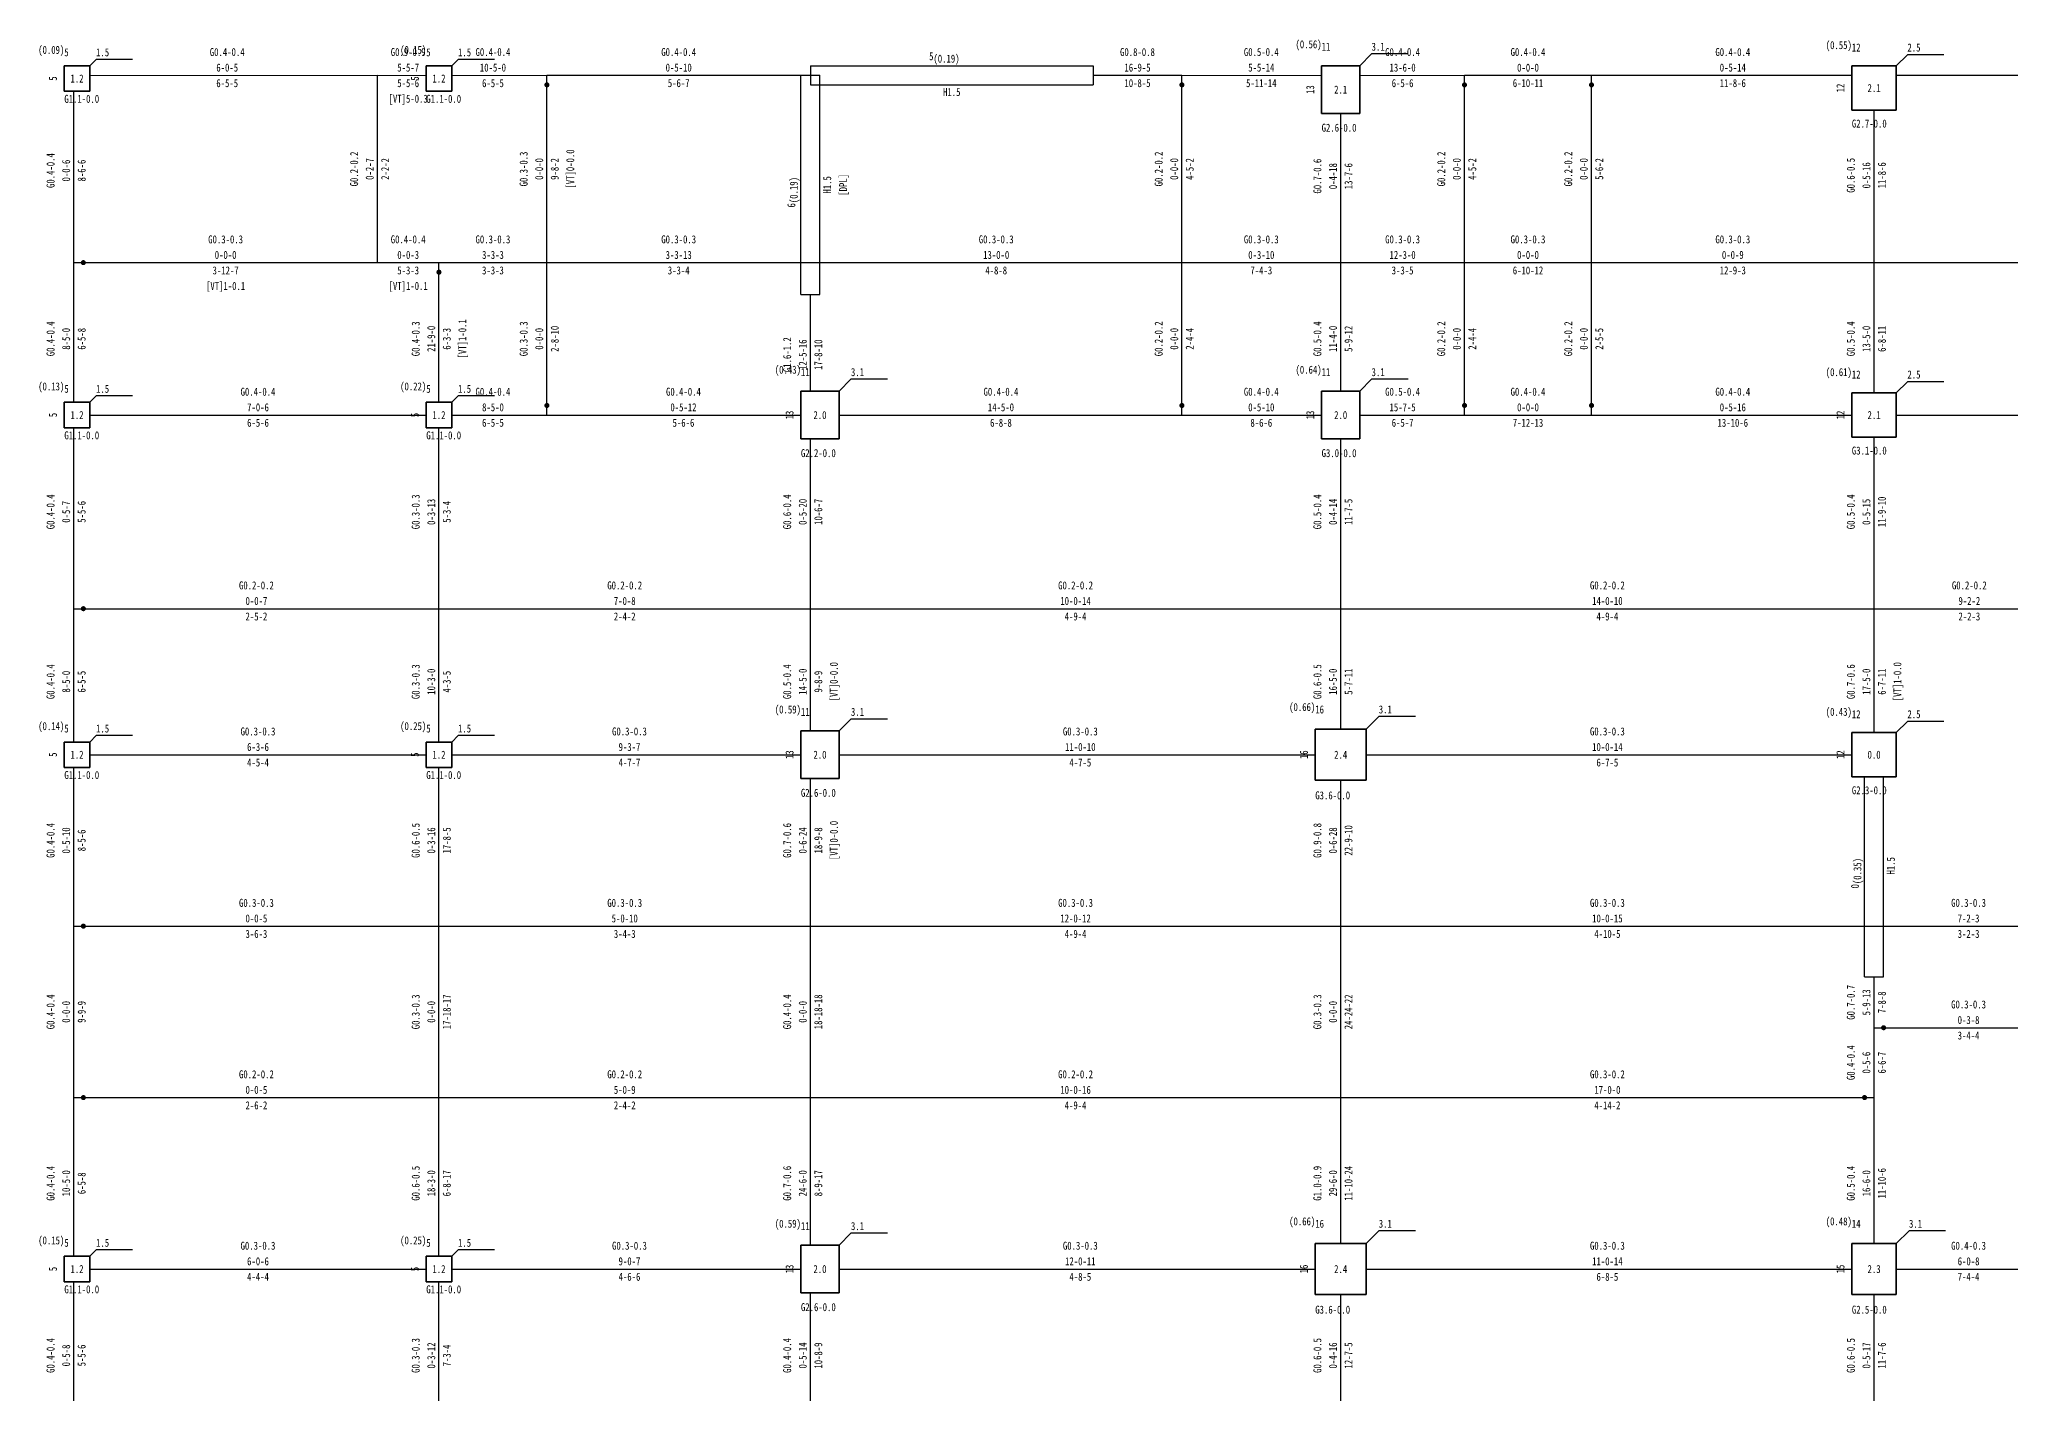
# Model space of a CAD drawing. Header units: millimetres. Extents: x -1455 to 850709, y 32926 to 221881.
# Drawn here: x 99508 to 130550, y 140488 to 161816 of the extents above; entities that cross this region are included whole.
import ezdxf
from ezdxf.enums import TextEntityAlignment as Align

# ---------------------------------------------------------------- set-up
doc = ezdxf.new("R2010")
doc.units = ezdxf.units.MM
for name, color, linetype, lineweight in [('层15100', 134, 'Continuous', 25), ('层15101', 52, 'Continuous', 25), ('层15103', 84, 'Continuous', 25), ('层15220', 4, 'Continuous', 25), ('层15221', 2, 'Continuous', 25), ('层15223', 3, 'Continuous', 25)]:
    doc.layers.add(name, color=color, linetype=linetype, lineweight=lineweight)
doc.styles.add('宋体', font='')
doc.styles.get('宋体').set_extended_font_data('宋体')

# ---------------------------------------------------------------- blocks, each defined once
blk = doc.blocks.new('3FLOOR')
at = {"layer": '层15100'}
for p, q in [((0.05, 38.3), (0.05, 41)), ((0.3, 41.249), (4.83, 41.25)), ((4.83, 41.25), (5.6, 41.249)), ((6, 41.249), (7.5, 41.25)), ((7.5, 41.25), (11.65, 41.25)), ((16.1, 41.25), (17.5, 41.25)), ((17.5, 41.25), (19.7, 41.249)), ((20.3, 41.249), (21.95, 41.25)), ((21.95, 41.25), (23.95, 41.25)), ((23.95, 41.25), (28.05, 41.25)), ((28.75, 41.25), (33.65, 41.25)), ((28.4, 38.3), (28.4, 40.7)), ((20, 38.3), (20, 40.65)), ((0.05, 36.1), (0.05, 38.3)), ((11.65, 38.3), (17.5, 38.3)), ((17.5, 38.3), (20, 38.3)), ((20, 36.275), (20, 38.3)), ((20, 38.3), (21.95, 38.3)), ((21.95, 38.3), (23.95, 38.3)), ((23.95, 38.3), (28.4, 38.3)), ((28.4, 36.25), (28.4, 38.3)), ((28.4, 38.3), (34, 38.3)), ((0.05, 32.85), (0.05, 35.7)), ((0.3, 35.9), (5.6, 35.9)), ((5.8, 32.85), (5.8, 35.7)), ((6, 35.9), (7.5, 35.9)), ((7.5, 35.9), (11.5, 35.9)), ((12.1, 35.9), (17.5, 35.9)), ((17.5, 35.9), (19.7, 35.9)), ((20.3, 35.9), (21.95, 35.9)), ((21.95, 35.9), (23.95, 35.9)), ((23.95, 35.9), (28.05, 35.9)), ((28.75, 35.9), (33.65, 35.9)), ((11.65, 32.85), (11.651, 35.525)), ((20, 32.85), (20, 35.525)), ((28.4, 32.85), (28.4, 35.55)), ((0.05, 30.75), (0.05, 32.85)), ((5.8, 30.75), (5.8, 32.85)), ((11.651, 30.925), (11.65, 32.85)), ((20, 30.95), (20, 32.85)), ((28.4, 30.9), (28.4, 32.85)), ((0.3, 30.55), (5.6, 30.55)), ((6, 30.55), (11.5, 30.55)), ((12.1, 30.55), (19.6, 30.55)), ((20.4, 30.55), (28.05, 30.55)), ((0.05, 27.85), (0.05, 30.35)), ((5.8, 27.85), (5.8, 30.35)), ((11.65, 27.85), (11.651, 30.175)), ((20, 27.85), (20, 30.15)), ((0.05, 25.15), (0.05, 27.85)), ((5.8, 25.15), (5.8, 27.85)), ((11.65, 25.15), (11.65, 27.85)), ((20, 25.15), (20, 27.85)), ((28.4, 27.85), (31.375, 27.85)), ((28.4, 26.25), (28.4, 27.05)), ((28.4, 25.15), (28.4, 26.25)), ((0.05, 22.65), (0.05, 25.15)), ((5.8, 22.65), (5.8, 25.15)), ((11.651, 22.825), (11.65, 25.15)), ((20, 22.85), (20, 25.15)), ((28.4, 22.85), (28.4, 25.15)), ((0.3, 22.45), (5.6, 22.45)), ((6, 22.45), (11.5, 22.45)), ((12.1, 22.45), (19.6, 22.45)), ((20.4, 22.45), (28.05, 22.45)), ((0.05, 19.725), (0.05, 22.25)), ((5.8, 19.725), (5.8, 22.25)), ((11.65, 19.725), (11.651, 22.075)), ((20, 19.725), (20, 22.05)), ((28.4, 19.725), (28.4, 22.05))]:
    blk.add_line(p, q, dxfattribs=at)
at = {"layer": '层15100', "color": 4}
for p, q in [((4.83, 38.3), (4.83, 41.25)), ((7.5, 38.3), (7.5, 41.25)), ((17.5, 38.3), (17.5, 41.25)), ((21.95, 38.3), (21.95, 41.25)), ((23.95, 38.3), (23.95, 41.25)), ((0.05, 38.3), (4.83, 38.3)), ((4.83, 38.3), (5.8, 38.3)), ((5.8, 36.1), (5.8, 38.3)), ((5.8, 38.3), (7.5, 38.3)), ((7.5, 35.9), (7.5, 38.3)), ((7.5, 38.3), (11.65, 38.3)), ((17.5, 35.9), (17.5, 38.3)), ((21.95, 35.9), (21.95, 38.3)), ((23.95, 35.9), (23.95, 38.3)), ((0.05, 32.85), (5.8, 32.85)), ((5.8, 32.85), (11.65, 32.85)), ((11.65, 32.85), (20, 32.85)), ((20, 32.85), (28.4, 32.85)), ((28.4, 32.85), (31.4, 32.85)), ((0.05, 27.85), (5.8, 27.85)), ((5.8, 27.85), (11.65, 27.85)), ((11.65, 27.85), (20, 27.85)), ((20, 27.85), (28.4, 27.85)), ((28.4, 26.25), (31.375, 26.25)), ((0.05, 25.15), (5.8, 25.15)), ((5.8, 25.15), (11.65, 25.15)), ((11.65, 25.15), (20, 25.15)), ((20, 25.15), (28.4, 25.15))]:
    blk.add_line(p, q, dxfattribs=at)
at = {"layer": '层15100', "color": 2}
for p, q in [((11.651, 36.275), (11.65, 37.8)), ((28.75, 22.45), (31.375, 22.45))]:
    blk.add_line(p, q, dxfattribs=at)
at = {"layer": '层15100', "color": 1, "linetype": 'Continuous', "const_width": 0.04}
for points in [[(7.52, 41.1, 1), (7.48, 41.1, 1)], [(17.52, 41.1, 1), (17.48, 41.1, 1)], [(21.97, 41.1, 1), (21.93, 41.1, 1)], [(23.97, 41.1, 1), (23.93, 41.1, 1)], [(0.22, 38.3, 1), (0.18, 38.3, 1)], [(5.82, 38.15, 1), (5.78, 38.15, 1)], [(7.52, 36.05, 1), (7.48, 36.05, 1)], [(17.52, 36.05, 1), (17.48, 36.05, 1)], [(21.97, 36.05, 1), (21.93, 36.05, 1)], [(23.97, 36.05, 1), (23.93, 36.05, 1)], [(0.22, 32.85, 1), (0.18, 32.85, 1)], [(0.22, 27.85, 1), (0.18, 27.85, 1)], [(28.57, 26.25, 1), (28.53, 26.25, 1)], [(0.22, 25.15, 1), (0.18, 25.15, 1)], [(28.27, 25.15, 1), (28.23, 25.15, 1)]]:
    blk.add_lwpolyline(points, format="xyb", close=True, dxfattribs=at)
at = {"layer": '层15103'}
for p, q in [((11.65, 41.4), (16.1, 41.4)), ((11.65, 41.4), (11.65, 41.1)), ((16.1, 41.4), (16.1, 41.1)), ((11.5, 38.3), (11.5, 41.25)), ((11.5, 41.25), (11.8, 41.25)), ((11.65, 41.1), (16.1, 41.1)), ((11.8, 38.3), (11.8, 41.25)), ((11.5, 37.8), (11.5, 38.3)), ((11.8, 37.8), (11.8, 38.3)), ((11.5, 37.8), (11.8, 37.8)), ((28.25, 27.85), (28.25, 30.2)), ((28.55, 27.85), (28.55, 30.2)), ((28.25, 27.05), (28.25, 27.85)), ((28.55, 27.05), (28.55, 27.85)), ((28.25, 27.05), (28.55, 27.05))]:
    blk.add_line(p, q, dxfattribs=at)
at = {"layer": '层15221'}
for p, q in [((0.3, 41.4), (0.4, 41.5)), ((0.976, 41.5), (0.4, 41.5)), ((6, 41.4), (6.1, 41.5)), ((6.676, 41.5), (6.1, 41.5)), ((20.3, 41.4), (20.487, 41.588)), ((21.063, 41.588), (20.487, 41.588)), ((28.75, 41.4), (28.925, 41.575)), ((29.501, 41.575), (28.925, 41.575)), ((12.1, 36.275), (12.288, 36.463)), ((12.864, 36.463), (12.288, 36.463)), ((20.3, 36.275), (20.487, 36.463)), ((21.063, 36.463), (20.487, 36.463)), ((28.75, 36.25), (28.925, 36.425)), ((29.501, 36.425), (28.925, 36.425)), ((0.3, 36.1), (0.4, 36.2)), ((0.976, 36.2), (0.4, 36.2)), ((6, 36.1), (6.1, 36.2)), ((6.676, 36.2), (6.1, 36.2)), ((12.1, 30.925), (12.288, 31.112)), ((12.864, 31.112), (12.288, 31.112)), ((20.4, 30.95), (20.6, 31.15)), ((21.176, 31.15), (20.6, 31.15)), ((28.75, 30.9), (28.925, 31.075)), ((29.501, 31.075), (28.925, 31.075)), ((0.3, 30.75), (0.4, 30.85)), ((0.976, 30.85), (0.4, 30.85)), ((6, 30.75), (6.1, 30.85)), ((6.676, 30.85), (6.1, 30.85)), ((12.1, 22.825), (12.288, 23.013)), ((12.864, 23.013), (12.288, 23.013)), ((20.4, 22.85), (20.6, 23.05)), ((21.176, 23.05), (20.6, 23.05)), ((28.75, 22.85), (28.95, 23.05)), ((29.526, 23.05), (28.95, 23.05)), ((0.3, 22.65), (0.4, 22.75)), ((0.976, 22.75), (0.4, 22.75)), ((6, 22.65), (6.1, 22.75)), ((6.676, 22.75), (6.1, 22.75))]:
    blk.add_line(p, q, dxfattribs=at)
at = {"layer": '层15220', "style": '宋体', "width": 0.8}
for s, p in [('G0.4-0.4', (2.465, 41.617)), ('G0.4-0.4', (9.575, 41.617)), ('G0.8-0.8', (16.8, 41.617)), ('G0.4-0.4', (22.95, 41.617)), ('G0.4-0.4', (26.175, 41.617)), ('6-0-5', (2.465, 41.372)), ('0-5-10', (9.575, 41.372)), ('16-9-5', (16.8, 41.372)), ('0-0-0', (22.95, 41.372)), ('0-5-14', (26.175, 41.372)), ('6-5-5', (2.465, 41.127)), ('5-6-7', (9.575, 41.128)), ('10-8-5', (16.8, 41.128)), ('6-10-11', (22.95, 41.128)), ('11-8-6', (26.175, 41.128)), ('G0.3-0.3', (2.44, 38.667)), ('G0.4-0.4', (5.315, 38.667)), ('G0.3-0.3', (6.65, 38.667)), ('G0.3-0.3', (9.575, 38.667)), ('G0.3-0.3', (14.575, 38.667)), ('G0.3-0.3', (18.75, 38.667)), ('G0.3-0.3', (20.975, 38.667)), ('G0.3-0.3', (22.95, 38.667)), ('G0.3-0.3', (26.175, 38.667)), ('3-12-7', (2.44, 38.178)), ('0-0-0', (2.44, 38.422)), ('5-3-3', (5.315, 38.178)), ('0-0-3', (5.315, 38.422)), ('3-3-3', (6.65, 38.422)), ('3-3-3', (6.65, 38.178)), ('3-3-13', (9.575, 38.422)), ('3-3-4', (9.575, 38.178)), ('13-0-0', (14.575, 38.422)), ('4-8-8', (14.575, 38.178)), ('0-3-10', (18.75, 38.422)), ('7-4-3', (18.75, 38.178)), ('12-3-0', (20.975, 38.422)), ('3-3-5', (20.975, 38.178)), ('6-10-12', (22.95, 38.178)), ('0-0-0', (22.95, 38.422)), ('12-9-3', (26.175, 38.178)), ('0-0-9', (26.175, 38.422)), ('[VT]1-0.1', (2.44, 37.933)), ('[VT]1-0.1', (5.315, 37.933)), ('G0.4-0.4', (2.95, 36.267)), ('G0.4-0.4', (6.65, 36.267)), ('G0.4-0.4', (9.65, 36.267)), ('G0.4-0.4', (14.65, 36.267)), ('G0.4-0.4', (18.75, 36.267)), ('G0.5-0.4', (20.975, 36.267)), ('G0.4-0.4', (22.95, 36.267)), ('G0.4-0.4', (26.175, 36.267)), ('7-0-6', (2.95, 36.022)), ('8-5-0', (6.65, 36.022)), ('0-5-12', (9.65, 36.022)), ('14-5-0', (14.65, 36.022)), ('0-5-10', (18.75, 36.022)), ('15-7-5', (20.975, 36.022)), ('0-0-0', (22.95, 36.022)), ('0-5-16', (26.175, 36.022)), ('6-5-6', (2.95, 35.778)), ('6-5-5', (6.65, 35.778)), ('5-6-6', (9.65, 35.778)), ('6-8-8', (14.65, 35.778)), ('8-6-6', (18.75, 35.778)), ('6-5-7', (20.975, 35.778)), ('7-12-13', (22.95, 35.778)), ('13-10-6', (26.175, 35.778)), ('G0.2-0.2', (2.925, 33.217)), ('G0.2-0.2', (8.725, 33.217)), ('G0.2-0.2', (15.825, 33.217)), ('G0.2-0.2', (24.2, 33.217)), ('G0.2-0.2', (29.9, 33.217)), ('0-0-7', (2.925, 32.972)), ('7-0-8', (8.725, 32.972)), ('10-0-14', (15.825, 32.972)), ('14-0-10', (24.2, 32.972)), ('9-2-2', (29.9, 32.972)), ('2-5-2', (2.925, 32.728)), ('2-4-2', (8.725, 32.728)), ('4-9-4', (15.825, 32.728)), ('4-9-4', (24.2, 32.728)), ('2-2-3', (29.9, 32.728)), ('G0.3-0.3', (2.95, 30.917)), ('6-3-6', (2.95, 30.672)), ('G0.3-0.3', (8.8, 30.917)), ('9-3-7', (8.8, 30.672)), ('G0.3-0.3', (15.9, 30.917)), ('11-0-10', (15.9, 30.672)), ('G0.3-0.3', (24.2, 30.917)), ('10-0-14', (24.2, 30.672)), ('4-5-4', (2.95, 30.428)), ('4-7-7', (8.8, 30.428)), ('4-7-5', (15.9, 30.428)), ('6-7-5', (24.2, 30.428)), ('G0.3-0.3', (2.925, 28.217)), ('G0.3-0.3', (8.725, 28.217)), ('G0.3-0.3', (15.825, 28.217)), ('G0.3-0.3', (24.2, 28.217)), ('G0.3-0.3', (29.888, 28.217)), ('0-0-5', (2.925, 27.972)), ('5-0-10', (8.725, 27.972)), ('12-0-12', (15.825, 27.972)), ('10-0-15', (24.2, 27.972)), ('7-2-3', (29.888, 27.972)), ('3-6-3', (2.925, 27.728)), ('3-4-3', (8.725, 27.728)), ('4-9-4', (15.825, 27.728)), ('4-10-5', (24.2, 27.728)), ('3-2-3', (29.888, 27.728)), ('G0.3-0.3', (29.888, 26.617)), ('0-3-8', (29.888, 26.372)), ('3-4-4', (29.888, 26.128)), ('G0.2-0.2', (2.925, 25.517)), ('G0.2-0.2', (8.725, 25.517)), ('G0.2-0.2', (15.825, 25.517)), ('G0.3-0.2', (24.2, 25.517)), ('0-0-5', (2.925, 25.272)), ('5-0-9', (8.725, 25.272)), ('10-0-16', (15.825, 25.272)), ('17-0-0', (24.2, 25.272)), ('2-6-2', (2.925, 25.028)), ('2-4-2', (8.725, 25.028)), ('4-9-4', (15.825, 25.028)), ('4-14-2', (24.2, 25.028)), ('G0.3-0.3', (2.95, 22.817)), ('G0.3-0.3', (8.8, 22.817)), ('G0.3-0.3', (15.9, 22.817)), ('G0.3-0.3', (24.2, 22.817)), ('G0.4-0.3', (29.888, 22.817)), ('4-4-4', (2.95, 22.328)), ('6-0-6', (2.95, 22.572)), ('4-6-6', (8.8, 22.328)), ('9-0-7', (8.8, 22.572)), ('12-0-11', (15.9, 22.572)), ('4-8-5', (15.9, 22.328)), ('11-0-14', (24.2, 22.572)), ('6-8-5', (24.2, 22.328)), ('6-0-8', (29.888, 22.572)), ('7-4-4', (29.888, 22.328))]:
    blk.add_text(s, height=0.126, dxfattribs=at).set_placement(p, align=Align.MIDDLE_CENTER)
for s, rotation, p in [('G0.9-0.9', -0.059, (5.315, 41.617)), ('G0.4-0.4', 0.0337, (6.65, 41.617)), ('G0.5-0.4', -0.0229, (18.75, 41.617)), ('G0.4-0.4', 0.0294, (20.975, 41.617)), ('5-5-7', -0.059, (5.315, 41.372)), ('10-5-0', 0.0337, (6.65, 41.372)), ('5-5-14', -0.0229, (18.75, 41.372)), ('13-6-0', 0.0294, (20.975, 41.372)), ('5-5-6', -0.059, (5.315, 41.127)), ('6-5-5', 0.0337, (6.65, 41.127)), ('5-11-14', -0.0229, (18.75, 41.127)), ('6-5-6', 0.0294, (20.975, 41.127)), ('[VT]5-0.3', -0.059, (5.315, 40.882)), ('[VT]0-0.0', 89.9997, (7.867, 39.775)), ('G0.4-0.4', 89.9997, (-0.317, 39.75)), ('0-0-6', 89.9997, (-0.072, 39.75)), ('8-6-6', 89.9997, (0.172, 39.75)), ('G0.2-0.2', 89.9997, (4.463, 39.775)), ('0-2-7', 89.9997, (4.708, 39.775)), ('2-2-2', 89.9997, (4.952, 39.775)), ('G0.3-0.3', 89.9997, (7.133, 39.775)), ('0-0-0', 89.9997, (7.378, 39.775)), ('9-8-2', 89.9997, (7.622, 39.775)), ('G0.2-0.2', 89.9997, (17.133, 39.775)), ('0-0-0', 89.9997, (17.378, 39.775)), ('4-5-2', 89.9997, (17.622, 39.775)), ('G0.7-0.6', 89.9997, (19.633, 39.662)), ('0-4-18', 89.9997, (19.878, 39.662)), ('13-7-6', 89.9997, (20.122, 39.662)), ('G0.2-0.2', 89.9997, (21.583, 39.775)), ('0-0-0', 89.9997, (21.828, 39.775)), ('4-5-2', 89.9997, (22.072, 39.775)), ('G0.2-0.2', 89.9997, (23.583, 39.775)), ('0-0-0', 89.9997, (23.828, 39.775)), ('5-6-2', 89.9997, (24.072, 39.775)), ('G0.6-0.5', 89.9997, (28.033, 39.675)), ('0-5-16', 89.9997, (28.278, 39.675)), ('11-8-6', 89.9997, (28.522, 39.675)), ('G0.4-0.4', 89.9997, (-0.317, 37.1)), ('8-5-0', 89.9997, (-0.072, 37.1)), ('6-5-8', 89.9997, (0.172, 37.1)), ('G0.4-0.3', 89.9997, (5.433, 37.1)), ('21-9-0', 89.9997, (5.678, 37.1)), ('6-3-3', 89.9997, (5.922, 37.1)), ('[VT]1-0.1', 89.9997, (6.167, 37.1)), ('G0.3-0.3', 89.9997, (7.133, 37.1)), ('0-0-0', 89.9997, (7.378, 37.1)), ('2-8-10', 89.9997, (7.622, 37.1)), ('G0.2-0.2', 89.9997, (17.133, 37.1)), ('0-0-0', 89.9997, (17.378, 37.1)), ('2-4-4', 89.9997, (17.622, 37.1)), ('G0.5-0.4', 89.9997, (19.633, 37.1)), ('11-4-0', 89.9997, (19.878, 37.1)), ('5-9-12', 89.9997, (20.122, 37.1)), ('G0.2-0.2', 89.9997, (21.583, 37.1)), ('0-0-0', 89.9997, (21.828, 37.1)), ('2-4-4', 89.9997, (22.072, 37.1)), ('G0.2-0.2', 89.9997, (23.583, 37.1)), ('0-0-0', 89.9997, (23.828, 37.1)), ('2-5-5', 89.9997, (24.072, 37.1)), ('G0.5-0.4', 89.9997, (28.033, 37.1)), ('13-5-0', 89.9997, (28.278, 37.1)), ('6-8-11', 89.9997, (28.522, 37.1)), ('G1.6-1.2', 90.0276, (11.283, 36.85)), ('12-5-16', 90.0276, (11.528, 36.85)), ('17-8-10', 90.0276, (11.773, 36.85)), ('G0.4-0.4', 89.9997, (-0.317, 34.375)), ('0-5-7', 89.9997, (-0.072, 34.375)), ('5-5-6', 89.9997, (0.172, 34.375)), ('G0.3-0.3', 89.9997, (5.433, 34.375)), ('0-3-13', 89.9997, (5.678, 34.375)), ('5-3-4', 89.9997, (5.922, 34.375)), ('G0.6-0.4', 89.98, (11.283, 34.375)), ('0-5-20', 89.98, (11.528, 34.375)), ('10-6-7', 89.98, (11.773, 34.375)), ('G0.5-0.4', 89.9997, (19.633, 34.375)), ('0-4-14', 89.9997, (19.878, 34.375)), ('11-7-5', 89.9997, (20.122, 34.375)), ('G0.5-0.4', 89.9997, (28.033, 34.375)), ('0-5-15', 89.9997, (28.278, 34.375)), ('11-9-10', 89.9997, (28.522, 34.375)), ('[VT]0-0.0', 90.0276, (12.018, 31.7)), ('[VT]1-0.0', 89.9997, (28.767, 31.7)), ('G0.4-0.4', 89.9997, (-0.317, 31.7)), ('8-5-0', 89.9997, (-0.072, 31.7)), ('6-5-5', 89.9997, (0.172, 31.7)), ('G0.3-0.3', 89.9997, (5.433, 31.7)), ('10-3-0', 89.9997, (5.678, 31.7)), ('4-3-5', 89.9997, (5.922, 31.7)), ('G0.5-0.4', 90.0276, (11.283, 31.7)), ('14-5-0', 90.0276, (11.528, 31.7)), ('9-8-9', 90.0276, (11.773, 31.7)), ('G0.6-0.5', 89.9997, (19.633, 31.7)), ('16-5-0', 89.9997, (19.878, 31.7)), ('5-7-11', 89.9997, (20.122, 31.7)), ('G0.7-0.6', 89.9997, (28.033, 31.7)), ('17-5-0', 89.9997, (28.278, 31.7)), ('6-7-11', 89.9997, (28.522, 31.7)), ('[VT]0-0.0', 89.98, (12.018, 29.2)), ('G0.4-0.4', 89.9997, (-0.317, 29.2)), ('0-5-10', 89.9997, (-0.072, 29.2)), ('8-5-6', 89.9997, (0.172, 29.2)), ('G0.6-0.5', 89.9997, (5.433, 29.2)), ('0-3-16', 89.9997, (5.678, 29.2)), ('17-8-5', 89.9997, (5.922, 29.2)), ('G0.7-0.6', 89.98, (11.283, 29.2)), ('0-6-24', 89.98, (11.528, 29.2)), ('18-9-8', 89.98, (11.773, 29.2)), ('G0.9-0.8', 89.9997, (19.633, 29.2)), ('0-6-28', 89.9997, (19.878, 29.2)), ('22-9-10', 89.9997, (20.122, 29.2)), ('G0.4-0.4', 89.9997, (-0.317, 26.5)), ('G0.3-0.3', 89.9997, (5.433, 26.5)), ('17-18-17', 89.9997, (5.922, 26.5)), ('G0.4-0.4', 89.9997, (11.283, 26.5)), ('18-18-18', 89.9997, (11.772, 26.5)), ('G0.3-0.3', 89.9997, (19.633, 26.5)), ('24-24-22', 89.9997, (20.122, 26.5)), ('G0.7-0.7', 89.9997, (28.033, 26.65)), ('5-9-13', 89.9997, (28.278, 26.65)), ('7-8-8', 89.9997, (28.522, 26.65)), ('0-0-0', 89.9997, (-0.072, 26.5)), ('9-9-9', 89.9997, (0.172, 26.5)), ('0-0-0', 89.9997, (5.678, 26.5)), ('0-0-0', 89.9997, (11.528, 26.5)), ('0-0-0', 89.9997, (19.878, 26.5)), ('G0.4-0.4', 89.9997, (28.033, 25.7)), ('0-5-6', 89.9997, (28.278, 25.7)), ('6-6-7', 89.9997, (28.522, 25.7)), ('G0.4-0.4', 89.9997, (-0.317, 23.8)), ('10-5-0', 89.9997, (-0.072, 23.8)), ('6-5-8', 89.9997, (0.172, 23.8)), ('G0.6-0.5', 89.9997, (5.433, 23.8)), ('18-3-0', 89.9997, (5.678, 23.8)), ('6-8-17', 89.9997, (5.922, 23.8)), ('G0.7-0.6', 90.0194, (11.283, 23.8)), ('24-6-0', 90.0194, (11.528, 23.8)), ('8-9-17', 90.0194, (11.773, 23.8)), ('G1.0-0.9', 89.9997, (19.633, 23.8)), ('29-6-0', 89.9997, (19.878, 23.8)), ('11-10-24', 89.9997, (20.122, 23.8)), ('G0.5-0.4', 89.9997, (28.033, 23.8)), ('16-6-0', 89.9997, (28.278, 23.8)), ('11-10-6', 89.9997, (28.522, 23.8)), ('G0.4-0.4', 89.9997, (-0.317, 21.088)), ('0-5-8', 89.9997, (-0.072, 21.088)), ('5-5-6', 89.9997, (0.172, 21.088)), ('G0.3-0.3', 89.9997, (5.433, 21.088)), ('0-3-12', 89.9997, (5.678, 21.088)), ('7-3-4', 89.9997, (5.922, 21.088)), ('G0.4-0.4', 89.98, (11.283, 21.088)), ('0-5-14', 89.98, (11.528, 21.088)), ('10-8-9', 89.98, (11.773, 21.087)), ('G0.6-0.5', 89.9997, (19.633, 21.088)), ('0-4-16', 89.9997, (19.878, 21.088)), ('12-7-5', 89.9997, (20.122, 21.088)), ('G0.6-0.5', 89.9997, (28.033, 21.088)), ('0-5-17', 89.9997, (28.278, 21.088)), ('11-7-6', 89.9997, (28.522, 21.088))]:
    blk.add_text(s, height=0.126, rotation=rotation, dxfattribs=at).set_placement(p, align=Align.MIDDLE_CENTER)
at = {"layer": '层15221', "style": '宋体', "width": 0.8}
for s, p in [('(0.09)', (-0.1, 41.55)), ('(0.15)', (5.6, 41.55)), ('(0.56)', (19.7, 41.638)), ('(0.55)', (28.05, 41.625)), ('(0.43)', (11.5, 36.513)), ('(0.64)', (19.7, 36.513)), ('(0.61)', (28.05, 36.475)), ('(0.13)', (-0.1, 36.25)), ('(0.22)', (5.6, 36.25)), ('(0.66)', (19.6, 31.2)), ('(0.14)', (-0.1, 30.9)), ('(0.25)', (5.6, 30.9)), ('(0.59)', (11.5, 31.162)), ('(0.43)', (28.05, 31.125)), ('(0.15)', (-0.1, 22.8)), ('(0.25)', (5.6, 22.8)), ('(0.59)', (11.5, 23.063)), ('(0.66)', (19.6, 23.1)), ('(0.48)', (28.05, 23.1))]:
    blk.add_text(s, height=0.126, dxfattribs=at).set_placement(p, align=Align.BOTTOM_RIGHT)
for s, p in [('5', (-0.1, 41.55)), ('1.5', (0.4, 41.55)), ('5', (5.6, 41.55)), ('1.5', (6.1, 41.55)), ('11', (19.7, 41.638)), ('3.1', (20.487, 41.638)), ('12', (28.05, 41.625)), ('2.5', (28.925, 41.625)), ('11', (11.5, 36.513)), ('3.1', (12.288, 36.513)), ('11', (19.7, 36.513)), ('3.1', (20.487, 36.513)), ('5', (-0.1, 36.25)), ('1.5', (0.4, 36.25)), ('5', (5.6, 36.25)), ('1.5', (6.1, 36.25)), ('12', (28.05, 36.475)), ('2.5', (28.925, 36.475)), ('11', (11.5, 31.162)), ('3.1', (12.288, 31.162)), ('16', (19.6, 31.2)), ('3.1', (20.6, 31.2)), ('12', (28.05, 31.125)), ('2.5', (28.925, 31.125)), ('5', (-0.1, 30.9)), ('1.5', (0.4, 30.9)), ('5', (5.6, 30.9)), ('1.5', (6.1, 30.9)), ('11', (11.5, 23.063)), ('3.1', (12.288, 23.063)), ('16', (19.6, 23.1)), ('3.1', (20.6, 23.1)), ('14', (28.05, 23.1)), ('3.1', (28.95, 23.1)), ('5', (-0.1, 22.8)), ('1.5', (0.4, 22.8)), ('5', (5.6, 22.8)), ('1.5', (6.1, 22.8))]:
    blk.add_text(s, height=0.126, dxfattribs=at).set_placement(p)
for s, p in [('5', (-0.28, 41.2)), ('5', (5.42, 41.2)), ('13', (19.52, 41.025)), ('12', (27.87, 41.05)), ('5', (-0.28, 35.9)), ('5', (5.42, 35.9)), ('13', (11.32, 35.9)), ('13', (19.52, 35.9)), ('12', (27.87, 35.9)), ('5', (-0.28, 30.55)), ('5', (5.42, 30.55)), ('13', (11.32, 30.55)), ('16', (19.42, 30.55)), ('12', (27.87, 30.55)), ('5', (-0.28, 22.45)), ('5', (5.42, 22.45)), ('13', (11.32, 22.45)), ('16', (19.42, 22.45)), ('15', (27.87, 22.45))]:
    blk.add_text(s, height=0.126, rotation=89.9997, dxfattribs=at).set_placement(p, align=Align.MIDDLE_CENTER)
for s, p in [('1.2', (0.1, 41.2)), ('1.2', (5.8, 41.2)), ('2.1', (20, 41.025)), ('2.1', (28.4, 41.05)), ('1.2', (0.1, 35.9)), ('1.2', (5.8, 35.9)), ('2.0', (11.8, 35.9)), ('2.0', (20, 35.9)), ('2.1', (28.4, 35.9)), ('1.2', (0.1, 30.55)), ('1.2', (5.8, 30.55)), ('2.0', (11.8, 30.55)), ('2.4', (20, 30.55)), ('0.0', (28.4, 30.55)), ('1.2', (0.1, 22.45)), ('1.2', (5.8, 22.45)), ('2.0', (11.8, 22.45)), ('2.4', (20, 22.45)), ('2.3', (28.4, 22.45))]:
    blk.add_text(s, height=0.126, dxfattribs=at).set_placement(p, align=Align.MIDDLE_CENTER)
for s, p in [('G1.1-0.0', (-0.1, 40.88)), ('G1.1-0.0', (5.6, 40.88)), ('G2.6-0.0', (19.7, 40.425)), ('G2.7-0.0', (28.05, 40.49)), ('G1.1-0.0', (-0.1, 35.58)), ('G1.1-0.0', (5.6, 35.58)), ('G3.1-0.0', (28.05, 35.34)), ('G2.2-0.0', (11.5, 35.3)), ('G3.0-0.0', (19.7, 35.3)), ('G1.1-0.0', (-0.1, 30.23)), ('G1.1-0.0', (5.6, 30.23)), ('G2.6-0.0', (11.5, 29.95)), ('G3.6-0.0', (19.6, 29.91)), ('G2.3-0.0', (28.05, 29.99)), ('G1.1-0.0', (-0.1, 22.13)), ('G1.1-0.0', (5.6, 22.13)), ('G2.6-0.0', (11.5, 21.85)), ('G3.6-0.0', (19.6, 21.81)), ('G2.5-0.0', (28.05, 21.81))]:
    blk.add_text(s, height=0.126, dxfattribs=at).set_placement(p, align=Align.MIDDLE_LEFT)
at = {"layer": '层15223', "style": '宋体', "width": 0.8}
blk.add_text('5', height=0.126, dxfattribs=at).set_placement((13.587, 41.45), align=Align.BOTTOM_RIGHT)
blk.add_text('(0.19)', height=0.126, dxfattribs=at).set_placement((13.587, 41.45))
blk.add_text('H1.5', height=0.126, dxfattribs=at).set_placement((13.875, 41.05), align=Align.TOP_CENTER)
for s, p in [('(0.19)', (11.45, 39.237)), ('(0.35)', (28.2, 28.512))]:
    blk.add_text(s, height=0.126, rotation=89.9997, dxfattribs=at).set_placement(p)
for s, p in [('H1.5', (11.85, 39.525)), ('[DPL]', (12.102, 39.525)), ('H1.5', (28.6, 28.8))]:
    blk.add_text(s, height=0.126, rotation=89.9997, dxfattribs=at).set_placement(p, align=Align.TOP_CENTER)
for s, p in [('6', (11.45, 39.237)), ('0', (28.2, 28.512))]:
    blk.add_text(s, height=0.126, rotation=89.9997, dxfattribs=at).set_placement(p, align=Align.BOTTOM_RIGHT)
at = {"layer": '层15101'}
mesh = blk.add_polyface(dxfattribs=at)
corners = [(-0.1, 41), (0.3, 41), (0.3, 41), (-0.1, 41), (0.3, 41), (0.3, 41.4), (0.3, 41.4), (0.3, 41), (0.3, 41.4), (-0.1, 41.4), (-0.1, 41.4), (0.3, 41.4), (-0.1, 41.4), (-0.1, 41), (-0.1, 41), (-0.1, 41.4)]
mesh.append_faces([[corners[k] for k in face] for face in [(0, 1, 2, 3), (4, 5, 6, 7), (8, 9, 10, 11), (12, 13, 14, 15)]])
mesh = blk.add_polyface(dxfattribs=at)
corners = [(5.6, 41), (6, 41), (6, 41), (5.6, 41), (6, 41), (6, 41.4), (6, 41.4), (6, 41), (6, 41.4), (5.6, 41.4), (5.6, 41.4), (6, 41.4), (5.6, 41.4), (5.6, 41), (5.6, 41), (5.6, 41.4)]
mesh.append_faces([[corners[k] for k in face] for face in [(0, 1, 2, 3), (4, 5, 6, 7), (8, 9, 10, 11), (12, 13, 14, 15)]])
mesh = blk.add_polyface(dxfattribs=at)
corners = [(19.7, 40.65), (20.3, 40.65), (20.3, 40.65), (19.7, 40.65), (20.3, 40.65), (20.3, 41.4), (20.3, 41.4), (20.3, 40.65), (20.3, 41.4), (19.7, 41.4), (19.7, 41.4), (20.3, 41.4), (19.7, 41.4), (19.7, 40.65), (19.7, 40.65), (19.7, 41.4)]
mesh.append_faces([[corners[k] for k in face] for face in [(0, 1, 2, 3), (4, 5, 6, 7), (8, 9, 10, 11), (12, 13, 14, 15)]])
mesh = blk.add_polyface(dxfattribs=at)
corners = [(28.05, 40.7), (28.75, 40.7), (28.75, 40.7), (28.05, 40.7), (28.75, 40.7), (28.75, 41.4), (28.75, 41.4), (28.75, 40.7), (28.75, 41.4), (28.05, 41.4), (28.05, 41.4), (28.75, 41.4), (28.05, 41.4), (28.05, 40.7), (28.05, 40.7), (28.05, 41.4)]
mesh.append_faces([[corners[k] for k in face] for face in [(0, 1, 2, 3), (4, 5, 6, 7), (8, 9, 10, 11), (12, 13, 14, 15)]])
mesh = blk.add_polyface(dxfattribs=at)
corners = [(-0.1, 35.7), (0.3, 35.7), (0.3, 35.7), (-0.1, 35.7), (0.3, 35.7), (0.3, 36.1), (0.3, 36.1), (0.3, 35.7), (0.3, 36.1), (-0.1, 36.1), (-0.1, 36.1), (0.3, 36.1), (-0.1, 36.1), (-0.1, 35.7), (-0.1, 35.7), (-0.1, 36.1)]
mesh.append_faces([[corners[k] for k in face] for face in [(0, 1, 2, 3), (4, 5, 6, 7), (8, 9, 10, 11), (12, 13, 14, 15)]])
mesh = blk.add_polyface(dxfattribs=at)
corners = [(5.6, 35.7), (6, 35.7), (6, 35.7), (5.6, 35.7), (6, 35.7), (6, 36.1), (6, 36.1), (6, 35.7), (6, 36.1), (5.6, 36.1), (5.6, 36.1), (6, 36.1), (5.6, 36.1), (5.6, 35.7), (5.6, 35.7), (5.6, 36.1)]
mesh.append_faces([[corners[k] for k in face] for face in [(0, 1, 2, 3), (4, 5, 6, 7), (8, 9, 10, 11), (12, 13, 14, 15)]])
mesh = blk.add_polyface(dxfattribs=at)
corners = [(11.5, 35.525), (12.1, 35.525), (12.1, 35.525), (11.5, 35.525), (12.1, 35.525), (12.1, 36.275), (12.1, 36.275), (12.1, 35.525), (12.1, 36.275), (11.5, 36.275), (11.5, 36.275), (12.1, 36.275), (11.5, 36.275), (11.5, 35.525), (11.5, 35.525), (11.5, 36.275)]
mesh.append_faces([[corners[k] for k in face] for face in [(0, 1, 2, 3), (4, 5, 6, 7), (8, 9, 10, 11), (12, 13, 14, 15)]])
mesh = blk.add_polyface(dxfattribs=at)
corners = [(19.7, 35.525), (20.3, 35.525), (20.3, 35.525), (19.7, 35.525), (20.3, 35.525), (20.3, 36.275), (20.3, 36.275), (20.3, 35.525), (20.3, 36.275), (19.7, 36.275), (19.7, 36.275), (20.3, 36.275), (19.7, 36.275), (19.7, 35.525), (19.7, 35.525), (19.7, 36.275)]
mesh.append_faces([[corners[k] for k in face] for face in [(0, 1, 2, 3), (4, 5, 6, 7), (8, 9, 10, 11), (12, 13, 14, 15)]])
mesh = blk.add_polyface(dxfattribs=at)
corners = [(28.05, 35.55), (28.75, 35.55), (28.75, 35.55), (28.05, 35.55), (28.75, 35.55), (28.75, 36.25), (28.75, 36.25), (28.75, 35.55), (28.75, 36.25), (28.05, 36.25), (28.05, 36.25), (28.75, 36.25), (28.05, 36.25), (28.05, 35.55), (28.05, 35.55), (28.05, 36.25)]
mesh.append_faces([[corners[k] for k in face] for face in [(0, 1, 2, 3), (4, 5, 6, 7), (8, 9, 10, 11), (12, 13, 14, 15)]])
mesh = blk.add_polyface(dxfattribs=at)
corners = [(-0.1, 30.35), (0.3, 30.35), (0.3, 30.35), (-0.1, 30.35), (0.3, 30.35), (0.3, 30.75), (0.3, 30.75), (0.3, 30.35), (0.3, 30.75), (-0.1, 30.75), (-0.1, 30.75), (0.3, 30.75), (-0.1, 30.75), (-0.1, 30.35), (-0.1, 30.35), (-0.1, 30.75)]
mesh.append_faces([[corners[k] for k in face] for face in [(0, 1, 2, 3), (4, 5, 6, 7), (8, 9, 10, 11), (12, 13, 14, 15)]])
mesh = blk.add_polyface(dxfattribs=at)
corners = [(5.6, 30.35), (6, 30.35), (6, 30.35), (5.6, 30.35), (6, 30.35), (6, 30.75), (6, 30.75), (6, 30.35), (6, 30.75), (5.6, 30.75), (5.6, 30.75), (6, 30.75), (5.6, 30.75), (5.6, 30.35), (5.6, 30.35), (5.6, 30.75)]
mesh.append_faces([[corners[k] for k in face] for face in [(0, 1, 2, 3), (4, 5, 6, 7), (8, 9, 10, 11), (12, 13, 14, 15)]])
mesh = blk.add_polyface(dxfattribs=at)
corners = [(11.5, 30.175), (12.1, 30.175), (12.1, 30.175), (11.5, 30.175), (12.1, 30.175), (12.1, 30.925), (12.1, 30.925), (12.1, 30.175), (12.1, 30.925), (11.5, 30.925), (11.5, 30.925), (12.1, 30.925), (11.5, 30.925), (11.5, 30.175), (11.5, 30.175), (11.5, 30.925)]
mesh.append_faces([[corners[k] for k in face] for face in [(0, 1, 2, 3), (4, 5, 6, 7), (8, 9, 10, 11), (12, 13, 14, 15)]])
mesh = blk.add_polyface(dxfattribs=at)
corners = [(19.6, 30.15), (20.4, 30.15), (20.4, 30.15), (19.6, 30.15), (20.4, 30.15), (20.4, 30.95), (20.4, 30.95), (20.4, 30.15), (20.4, 30.95), (19.6, 30.95), (19.6, 30.95), (20.4, 30.95), (19.6, 30.95), (19.6, 30.15), (19.6, 30.15), (19.6, 30.95)]
mesh.append_faces([[corners[k] for k in face] for face in [(0, 1, 2, 3), (4, 5, 6, 7), (8, 9, 10, 11), (12, 13, 14, 15)]])
mesh = blk.add_polyface(dxfattribs=at)
corners = [(28.05, 30.2), (28.75, 30.2), (28.75, 30.2), (28.05, 30.2), (28.75, 30.2), (28.75, 30.9), (28.75, 30.9), (28.75, 30.2), (28.75, 30.9), (28.05, 30.9), (28.05, 30.9), (28.75, 30.9), (28.05, 30.9), (28.05, 30.2), (28.05, 30.2), (28.05, 30.9)]
mesh.append_faces([[corners[k] for k in face] for face in [(0, 1, 2, 3), (4, 5, 6, 7), (8, 9, 10, 11), (12, 13, 14, 15)]])
mesh = blk.add_polyface(dxfattribs=at)
corners = [(11.5, 22.075), (12.1, 22.075), (12.1, 22.075), (11.5, 22.075), (12.1, 22.075), (12.1, 22.825), (12.1, 22.825), (12.1, 22.075), (12.1, 22.825), (11.5, 22.825), (11.5, 22.825), (12.1, 22.825), (11.5, 22.825), (11.5, 22.075), (11.5, 22.075), (11.5, 22.825)]
mesh.append_faces([[corners[k] for k in face] for face in [(0, 1, 2, 3), (4, 5, 6, 7), (8, 9, 10, 11), (12, 13, 14, 15)]])
mesh = blk.add_polyface(dxfattribs=at)
corners = [(19.6, 22.05), (20.4, 22.05), (20.4, 22.05), (19.6, 22.05), (20.4, 22.05), (20.4, 22.85), (20.4, 22.85), (20.4, 22.05), (20.4, 22.85), (19.6, 22.85), (19.6, 22.85), (20.4, 22.85), (19.6, 22.85), (19.6, 22.05), (19.6, 22.05), (19.6, 22.85)]
mesh.append_faces([[corners[k] for k in face] for face in [(0, 1, 2, 3), (4, 5, 6, 7), (8, 9, 10, 11), (12, 13, 14, 15)]])
mesh = blk.add_polyface(dxfattribs=at)
corners = [(28.05, 22.05), (28.75, 22.05), (28.75, 22.05), (28.05, 22.05), (28.75, 22.05), (28.75, 22.85), (28.75, 22.85), (28.75, 22.05), (28.75, 22.85), (28.05, 22.85), (28.05, 22.85), (28.75, 22.85), (28.05, 22.85), (28.05, 22.05), (28.05, 22.05), (28.05, 22.85)]
mesh.append_faces([[corners[k] for k in face] for face in [(0, 1, 2, 3), (4, 5, 6, 7), (8, 9, 10, 11), (12, 13, 14, 15)]])
mesh = blk.add_polyface(dxfattribs=at)
corners = [(-0.1, 22.25), (0.3, 22.25), (0.3, 22.25), (-0.1, 22.25), (0.3, 22.25), (0.3, 22.65), (0.3, 22.65), (0.3, 22.25), (0.3, 22.65), (-0.1, 22.65), (-0.1, 22.65), (0.3, 22.65), (-0.1, 22.65), (-0.1, 22.25), (-0.1, 22.25), (-0.1, 22.65)]
mesh.append_faces([[corners[k] for k in face] for face in [(0, 1, 2, 3), (4, 5, 6, 7), (8, 9, 10, 11), (12, 13, 14, 15)]])
mesh = blk.add_polyface(dxfattribs=at)
corners = [(5.6, 22.25), (6, 22.25), (6, 22.25), (5.6, 22.25), (6, 22.25), (6, 22.65), (6, 22.65), (6, 22.25), (6, 22.65), (5.6, 22.65), (5.6, 22.65), (6, 22.65), (5.6, 22.65), (5.6, 22.25), (5.6, 22.25), (5.6, 22.65)]
mesh.append_faces([[corners[k] for k in face] for face in [(0, 1, 2, 3), (4, 5, 6, 7), (8, 9, 10, 11), (12, 13, 14, 15)]])

msp = doc.modelspace()

# ---------------------------------------------------------------- block references
at = {"xscale": 1000, "yscale": 1000, "zscale": 1000}
msp.add_blockref('3FLOOR', (100000, 120000), dxfattribs=at)

doc.saveas('drawing.dxf')
